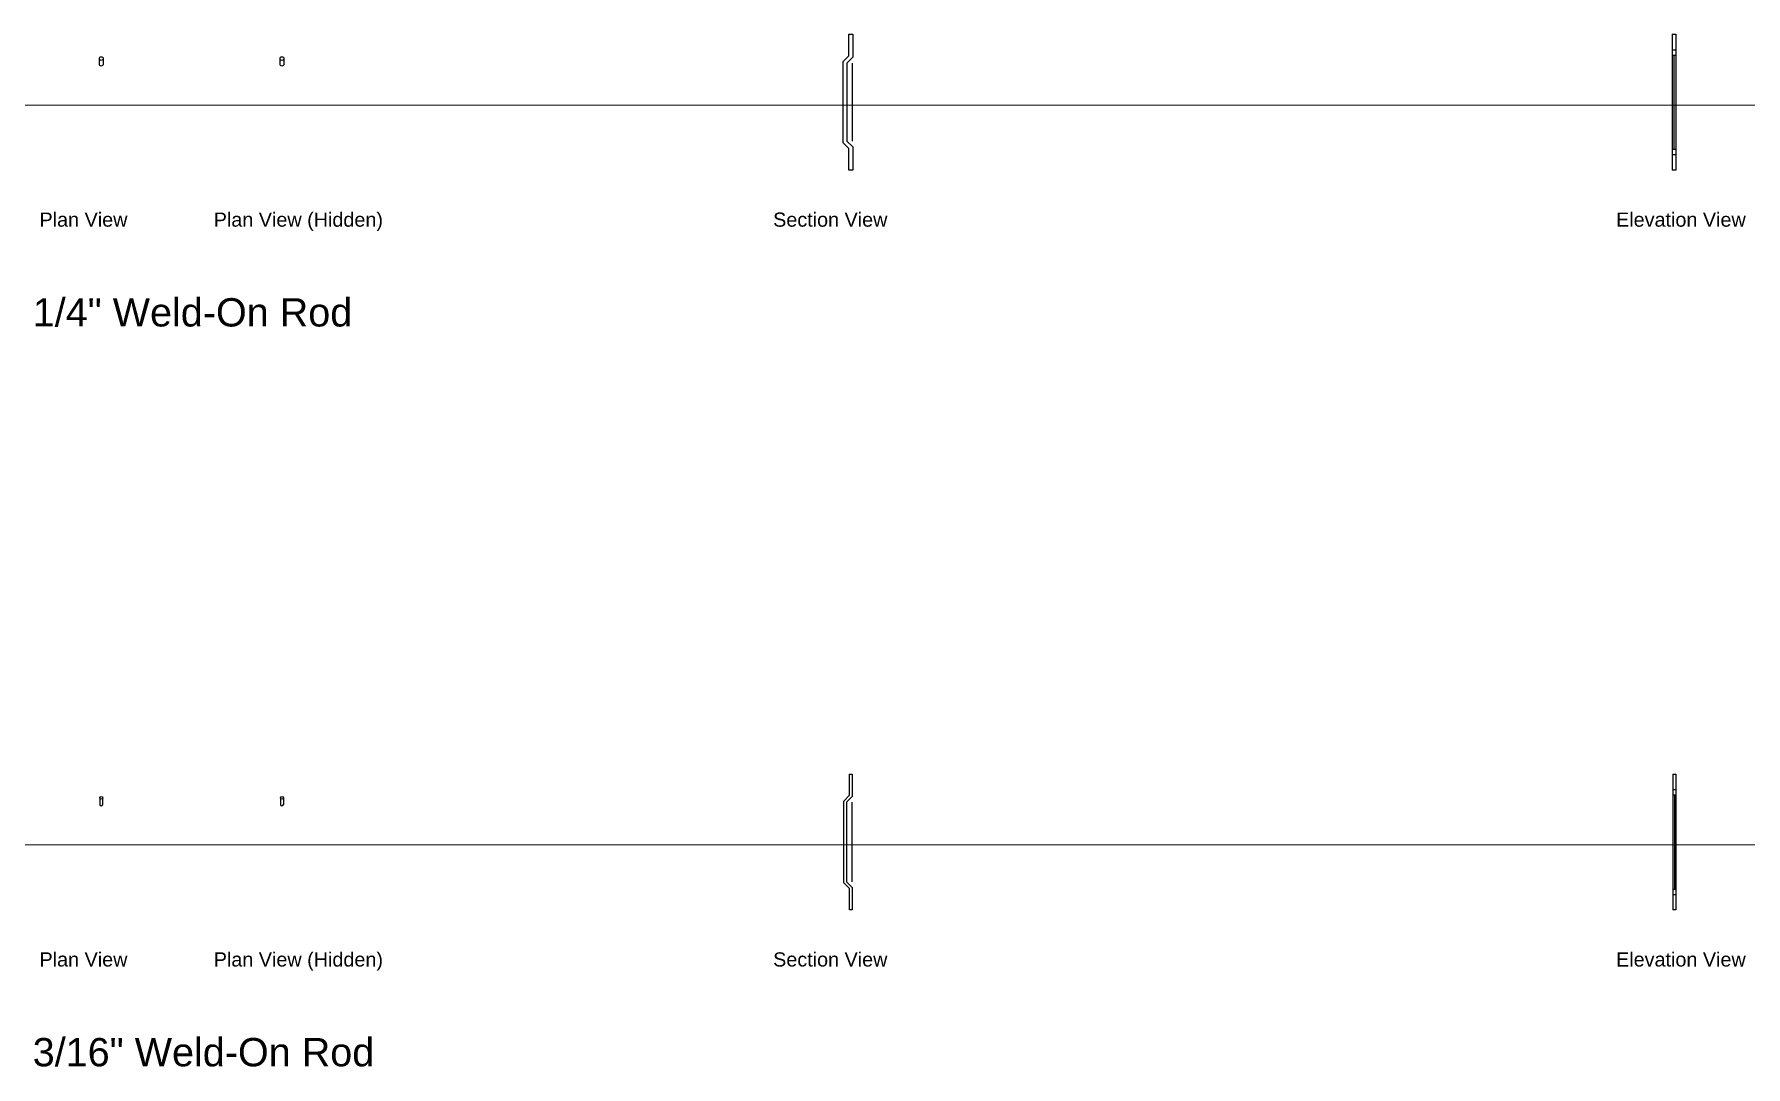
# Model space of a CAD drawing. Header units: inches. Extents: x 2 to 116, y -64 to 5.
import ezdxf
from ezdxf.enums import TextEntityAlignment as Align

# ---------------------------------------------------------------- set-up
doc = ezdxf.new("R2010")
doc.units = ezdxf.units.IN
doc.header["$LTSCALE"] = 48
doc.header["$MEASUREMENT"] = 0
doc.linetypes.add('PHANTOM2', pattern=[1.25, 0.625, -0.125, 0.125, -0.125, 0.125, -0.125])
doc.layers.add('G-Anno-Nplt', color=140, linetype='PHANTOM2', lineweight=18, plot=False)
doc.layers.add('G-Anno-Ttlb', color=213, linetype='Continuous', lineweight=50)
doc.styles.add('Arch-Dim', font='arial.ttf', dxfattribs={"width": 0.75})
doc.styles.add('RomanS', font='romans.shx')

# ---------------------------------------------------------------- blocks, each defined once
blk = doc.blocks.new('Anno_Title_T2')
at = {"color": 0, "linetype": 'ByBlock', "lineweight": -2, "style": 'RomanS'}
blk.add_attdef('TITLE', (0, 0.5), '', height=1.25, dxfattribs=at)
blk.add_attdef('SCALE', text='', height=0.75, dxfattribs=at).set_placement((0, -0.5), align=Align.TOP_LEFT)
blk = doc.blocks.new('AecDtl_Rod.25RodPlan')
at = {"color": 0, "linetype": 'ByBlock', "lineweight": -2, "ltscale": 0.0625}
blk.add_lwpolyline([(0.125, -0.125), (0.125, -0.5, -1), (-0.125, -0.5), (-0.125, -0.125)], format="xyb", dxfattribs=at)
blk.add_circle((0, -0.125), 0.125, dxfattribs=at)
blk = doc.blocks.new('AecDtl_Rod.25RodPlanHidden')
at = {"color": 0, "linetype": 'ByBlock', "lineweight": -2, "ltscale": 0.0625}
blk.add_lwpolyline([(0.125, -0.125), (0.125, -0.5, -1), (-0.125, -0.5), (-0.125, -0.125)], format="xyb", dxfattribs=at)
blk.add_circle((0, -0.125), 0.125, dxfattribs=at)
blk = doc.blocks.new('AecDtl_Rod.25RodSection')
at = {"color": 0, "linetype": 'ByBlock', "lineweight": -2, "ltscale": 0.0625}
blk.add_lwpolyline([(-0.38, 7.09), (-0.38, 1.91), (0, 1.53), (0, 0), (-0.25, 0), (-0.25, 1.43), (-0.63, 1.8), (-0.63, 7.2), (-0.25, 7.57), (-0.25, 9), (0, 9), (0, 7.47)], close=True, dxfattribs=at)
at = {"layer": 'DEFPOINTS'}
blk.add_lwpolyline([(-0.03, 7.09), (-0.03, 1.91)], dxfattribs=at)
blk = doc.blocks.new('AecDtl_Rod.25RodElevation')
at = {"color": 0, "linetype": 'ByBlock', "lineweight": -2, "ltscale": 0.0625}
for p, q in [((-0.12, 9), (0.12, 9)), ((-0.12, 9), (-0.12, 0)), ((0.12, 9), (0.12, 0)), ((0.12, 0), (-0.12, 0))]:
    blk.add_line(p, q, dxfattribs=at)
for points in [[(-0.12, 7.97), (0.12, 7.97)], [(-0.12, 7.62), (0.12, 7.62)], [(-0.12, 1.38), (0.12, 1.38)], [(-0.12, 1.03), (0.12, 1.03)]]:
    blk.add_lwpolyline(points, dxfattribs=at)
at = {"layer": 'DEFPOINTS'}
blk.add_lwpolyline([(0, 7.62), (0, 1.38)], dxfattribs=at)
blk = doc.blocks.new('AecDtl_Rod.1875RodPlan')
at = {"color": 0, "linetype": 'ByBlock', "lineweight": -2, "ltscale": 0.0625}
for p, q in [((-0.09, -0.09), (-0.09, -0.53)), ((0.09, -0.09), (0.09, -0.53))]:
    blk.add_line(p, q, dxfattribs=at)
blk.add_circle((0, -0.09), 0.0938, dxfattribs=at)
blk.add_arc((0, -0.53), 0.0938, 180, 0, dxfattribs=at)
blk = doc.blocks.new('AecDtl_Rod.1875RodPlanHidden')
at = {"color": 0, "linetype": 'ByBlock', "lineweight": -2, "ltscale": 0.0625}
for p, q in [((-0.09, -0.09), (-0.09, -0.53)), ((0.09, -0.09), (0.09, -0.53))]:
    blk.add_line(p, q, dxfattribs=at)
blk.add_circle((0, -0.09), 0.0938, dxfattribs=at)
blk.add_arc((0, -0.53), 0.0938, 180, 0, dxfattribs=at)
blk = doc.blocks.new('AecDtl_Rod.1875RodSection')
at = {"color": 0, "linetype": 'ByBlock', "lineweight": -2, "ltscale": 0.0625}
blk.add_lwpolyline([(-0.56, 7.21), (-0.19, 7.59), (-0.19, 9), (0, 9), (0, 7.51), (-0.38, 7.14), (-0.38, 1.86), (0, 1.49), (0, 0), (-0.19, 0), (-0.19, 1.41), (-0.56, 1.79), (-0.56, 7.21)], close=True, dxfattribs=at)
at = {"layer": 'DEFPOINTS'}
blk.add_lwpolyline([(-0.03, 7.14), (-0.03, 1.86)], dxfattribs=at)
blk = doc.blocks.new('AecDtl_Rod.1875RodElevation')
at = {"color": 0, "linetype": 'ByBlock', "lineweight": -2, "ltscale": 0.0625}
for p, q in [((-0.09, 9), (0.09, 9)), ((-0.09, 9), (-0.09, 0)), ((0.09, 9), (0.09, 0)), ((0.09, 0), (-0.09, 0))]:
    blk.add_line(p, q, dxfattribs=at)
for points in [[(-0.09, 7.97), (0.09, 7.97)], [(-0.09, 7.62), (0.09, 7.62)], [(-0.09, 1.38), (0.09, 1.38)], [(-0.09, 1.03), (0.09, 1.03)]]:
    blk.add_lwpolyline(points, dxfattribs=at)
at = {"layer": 'DEFPOINTS'}
blk.add_lwpolyline([(0, 7.62), (0, 1.38)], dxfattribs=at)

msp = doc.modelspace()

# ---------------------------------------------------------------- linework, layer by layer
at = {"layer": 'G-Anno-Nplt', "linetype": 'Continuous'}
for p in [(0, 0), (0, -49)]:
    msp.add_xline(p, (1, 0), dxfattribs=at)

# ---------------------------------------------------------------- block references
for name, p in [('AecDtl_Rod.25RodSection', (56.64, -4.31)), ('AecDtl_Rod.25RodElevation', (111.03, -4.31)), ('AecDtl_Rod.25RodPlan', (6.87, 3.2)), ('AecDtl_Rod.25RodPlanHidden', (18.84, 3.2)), ('AecDtl_Rod.1875RodSection', (56.61, -53.31)), ('AecDtl_Rod.1875RodElevation', (111.06, -53.31)), ('AecDtl_Rod.1875RodPlan', (6.87, -45.8)), ('AecDtl_Rod.1875RodPlanHidden', (18.84, -45.8))]:
    msp.add_blockref(name, p)
at = {"layer": 'G-Anno-Ttlb'}
ref = msp.add_blockref('Anno_Title_T2', (2.78, -8.44), dxfattribs=dict(at, xscale=0.75, yscale=0.75, zscale=0.75))
ref.add_attrib('TITLE', 'Plan View', (2.78, -8.06), dxfattribs={"layer": '0', "color": 0, "linetype": 'ByBlock', "lineweight": -2, "height": 0.938, "style": 'Arch-Dim'})
ref = msp.add_blockref('Anno_Title_T2', (14.32, -8.44), dxfattribs=dict(at, xscale=0.75, yscale=0.75, zscale=0.75))
ref.add_attrib('TITLE', 'Plan View (Hidden)', (14.32, -8.06), dxfattribs={"layer": '0', "color": 0, "linetype": 'ByBlock', "lineweight": -2, "height": 0.9375, "style": 'Arch-Dim'})
ref = msp.add_blockref('Anno_Title_T2', (51.37, -8.44), dxfattribs=dict(at, xscale=0.75, yscale=0.75, zscale=0.75))
ref.add_attrib('TITLE', 'Section View', (51.37, -8.06), dxfattribs={"layer": '0', "color": 0, "linetype": 'ByBlock', "lineweight": -2, "height": 0.9375, "style": 'Arch-Dim'})
ref = msp.add_blockref('Anno_Title_T2', (107.2, -8.44), dxfattribs=dict(at, xscale=0.75, yscale=0.75, zscale=0.75))
ref.add_attrib('TITLE', 'Elevation View', (107.2, -8.06), dxfattribs={"layer": '0', "color": 0, "linetype": 'ByBlock', "lineweight": -2, "height": 0.9375, "style": 'Arch-Dim'})
ref = msp.add_blockref('Anno_Title_T2', (2.33, -15.42), dxfattribs=dict(at, xscale=1.5, yscale=1.5, zscale=1.5))
ref.add_attrib('TITLE', '1/4" Weld-On Rod', (2.33, -14.67), dxfattribs={"layer": '0', "color": 0, "linetype": 'ByBlock', "lineweight": -2, "height": 1.875, "style": 'Arch-Dim'})
ref = msp.add_blockref('Anno_Title_T2', (2.78, -57.44), dxfattribs=dict(at, xscale=0.75, yscale=0.75, zscale=0.75))
ref.add_attrib('TITLE', 'Plan View', (2.78, -57.06), dxfattribs={"layer": '0', "color": 0, "linetype": 'ByBlock', "lineweight": -2, "height": 0.938, "style": 'Arch-Dim'})
ref = msp.add_blockref('Anno_Title_T2', (14.32, -57.44), dxfattribs=dict(at, xscale=0.75, yscale=0.75, zscale=0.75))
ref.add_attrib('TITLE', 'Plan View (Hidden)', (14.32, -57.06), dxfattribs={"layer": '0', "color": 0, "linetype": 'ByBlock', "lineweight": -2, "height": 0.9375, "style": 'Arch-Dim'})
ref = msp.add_blockref('Anno_Title_T2', (51.37, -57.44), dxfattribs=dict(at, xscale=0.75, yscale=0.75, zscale=0.75))
ref.add_attrib('TITLE', 'Section View', (51.37, -57.06), dxfattribs={"layer": '0', "color": 0, "linetype": 'ByBlock', "lineweight": -2, "height": 0.9375, "style": 'Arch-Dim'})
ref = msp.add_blockref('Anno_Title_T2', (107.2, -57.44), dxfattribs=dict(at, xscale=0.75, yscale=0.75, zscale=0.75))
ref.add_attrib('TITLE', 'Elevation View', (107.2, -57.06), dxfattribs={"layer": '0', "color": 0, "linetype": 'ByBlock', "lineweight": -2, "height": 0.9375, "style": 'Arch-Dim'})
ref = msp.add_blockref('Anno_Title_T2', (2.33, -64.42), dxfattribs=dict(at, xscale=1.5, yscale=1.5, zscale=1.5))
ref.add_attrib('TITLE', '3/16" Weld-On Rod', (2.33, -63.67), dxfattribs={"layer": '0', "color": 0, "linetype": 'ByBlock', "lineweight": -2, "height": 1.875, "style": 'Arch-Dim'})

doc.saveas('drawing.dxf')
